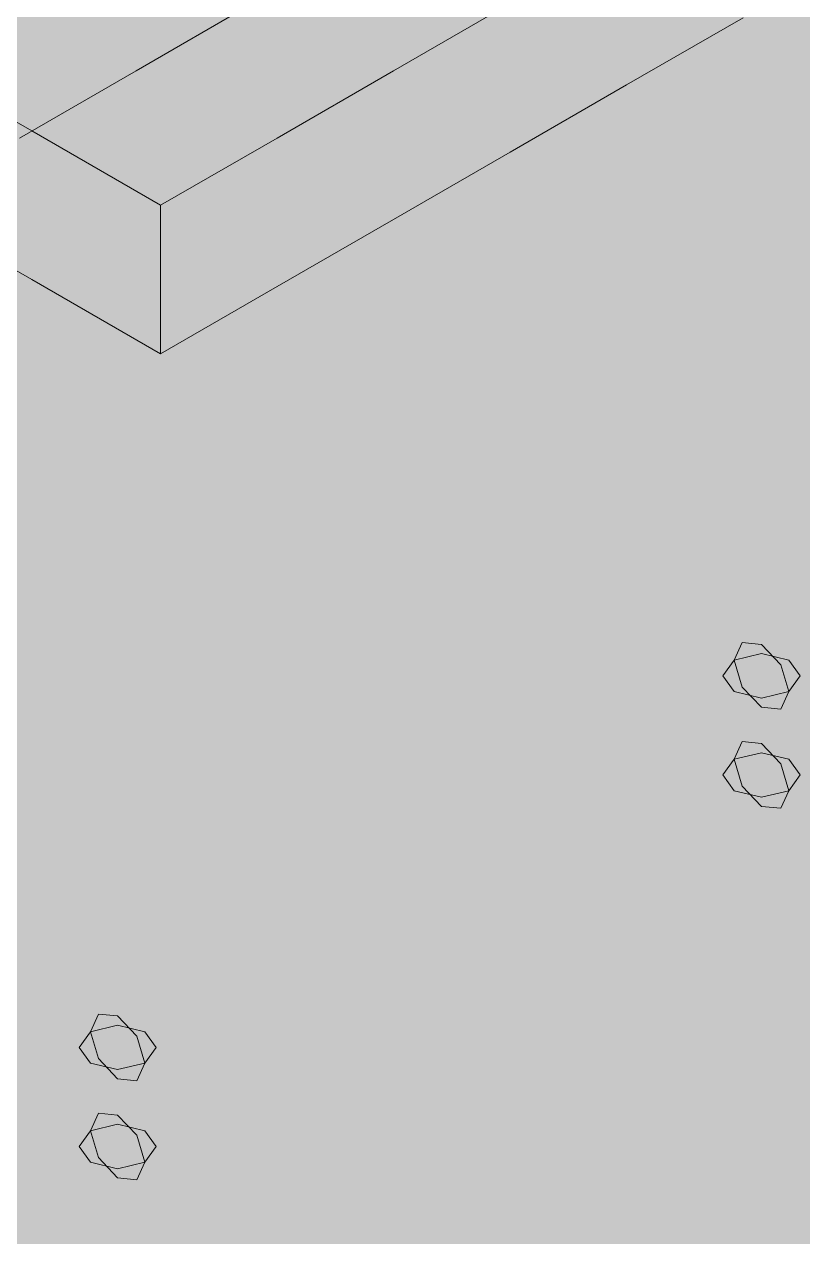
# Model space of a CAD drawing. Header units: metres. Extents: x 349122 to 349453, y 9281252 to 9281971.
# Drawn here: x 349268.038 to 349268.1951, y 9281656.6343 to 9281656.879 of the extents above; entities that cross this region are included whole.
import ezdxf

# ---------------------------------------------------------------- set-up
doc = ezdxf.new("R2010")
doc.units = ezdxf.units.M
doc.header["$LTSCALE"] = 0.25
doc.layers.add('ISO-3D', color=7, linetype='CONTINUOUS', lineweight=13)
doc.layers.add('ISO-3D-ARISTAS', color=250, linetype='CONTINUOUS', lineweight=13)

msp = doc.modelspace()

# ---------------------------------------------------------------- linework, layer by layer
at = {"layer": 'ISO-3D', "true_color": 0x7f7e7a}
for points in [[(349268.08406, 9281656.88321), (349268.06055, 9281656.86964), (349268.08406, 9281656.91321), (349268.06055, 9281656.89964)], [(349268.18304, 9281656.88036), (349268.15953, 9281656.86679), (349268.18304, 9281656.91036), (349268.15953, 9281656.89679)], [(349268.06055, 9281656.86964), (349268.03705, 9281656.85607), (349268.06055, 9281656.89964), (349268.03705, 9281656.88607)], [(349268.15953, 9281656.86679), (349268.13602, 9281656.85321), (349268.15953, 9281656.89679), (349268.13602, 9281656.88321)], [(349268.13602, 9281656.85321), (349268.11252, 9281656.83964), (349268.13602, 9281656.88321), (349268.11252, 9281656.86964)], [(349268.11252, 9281656.83964), (349268.08901, 9281656.82607), (349268.11252, 9281656.86964), (349268.08901, 9281656.85607)], [(349268.08901, 9281656.82607), (349268.0655, 9281656.8125), (349268.08901, 9281656.85607), (349268.0655, 9281656.8425)]]:
    msp.add_solid(points, dxfattribs=at)
at = {"layer": 'ISO-3D', "true_color": 0x9e9c96}
for points in [[(349268.03896, 9281656.88761), (349268.01335, 9281656.87283), (349268.01335, 9281656.90239), (349267.98775, 9281656.88761)], [(349268.09017, 9281656.88761), (349268.06456, 9281656.87283), (349268.06456, 9281656.90239), (349268.03896, 9281656.88761)], [(349268.14137, 9281656.88761), (349268.11577, 9281656.87283), (349268.11577, 9281656.90239), (349268.09017, 9281656.88761)], [(349268.19258, 9281656.88761), (349268.16698, 9281656.87283), (349268.16698, 9281656.90239), (349268.14137, 9281656.88761)], [(349268.24379, 9281656.88761), (349268.21819, 9281656.87283), (349268.21819, 9281656.90239), (349268.19258, 9281656.88761)], [(349268.13355, 9281656.88179), (349268.11004, 9281656.86821), (349268.10757, 9281656.89679), (349268.08406, 9281656.88321)], [(349268.18304, 9281656.88036), (349268.15953, 9281656.86679), (349268.15705, 9281656.89536), (349268.13355, 9281656.88179)], [(349268.18407, 9281656.88262), (349268.16056, 9281656.86905), (349268.15953, 9281656.89679), (349268.13602, 9281656.88321)], [(349268.23211, 9281656.88202), (349268.2086, 9281656.86845), (349268.20757, 9281656.89619), (349268.18407, 9281656.88262)], [(349268.06456, 9281656.87283), (349268.03896, 9281656.85804), (349268.03896, 9281656.88761), (349268.01335, 9281656.87283)], [(349268.11577, 9281656.87283), (349268.09017, 9281656.85804), (349268.09017, 9281656.88761), (349268.06456, 9281656.87283)], [(349268.16698, 9281656.87283), (349268.14137, 9281656.85804), (349268.14137, 9281656.88761), (349268.11577, 9281656.87283)], [(349268.21819, 9281656.87283), (349268.19258, 9281656.85804), (349268.19258, 9281656.88761), (349268.16698, 9281656.87283)], [(349268.11004, 9281656.86821), (349268.08654, 9281656.85464), (349268.08406, 9281656.88321), (349268.06055, 9281656.86964)], [(349268.16056, 9281656.86905), (349268.13705, 9281656.85548), (349268.13602, 9281656.88321), (349268.11252, 9281656.86964)], [(349268.2086, 9281656.86845), (349268.1851, 9281656.85488), (349268.18407, 9281656.88262), (349268.16056, 9281656.86905)], [(349268.15953, 9281656.86679), (349268.13602, 9281656.85321), (349268.13355, 9281656.88179), (349268.11004, 9281656.86821)], [(349268.03896, 9281656.85804), (349268.01335, 9281656.84326), (349268.01335, 9281656.87283), (349267.98775, 9281656.85804)], [(349268.03952, 9281656.8575), (349268.01595, 9281656.84389), (349268.01354, 9281656.8725), (349267.98997, 9281656.85889)], [(349268.09017, 9281656.85804), (349268.06456, 9281656.84326), (349268.06456, 9281656.87283), (349268.03896, 9281656.85804)], [(349268.14137, 9281656.85804), (349268.11577, 9281656.84326), (349268.11577, 9281656.87283), (349268.09017, 9281656.85804)], [(349268.19258, 9281656.85804), (349268.16698, 9281656.84326), (349268.16698, 9281656.87283), (349268.14137, 9281656.85804)], [(349268.24379, 9281656.85804), (349268.21819, 9281656.84326), (349268.21819, 9281656.87283), (349268.19258, 9281656.85804)], [(349268.08654, 9281656.85464), (349268.06303, 9281656.84107), (349268.06055, 9281656.86964), (349268.03705, 9281656.85607)], [(349268.13602, 9281656.85321), (349268.11252, 9281656.83964), (349268.11004, 9281656.86821), (349268.08654, 9281656.85464)], [(349268.13705, 9281656.85548), (349268.11355, 9281656.8419), (349268.11252, 9281656.86964), (349268.08901, 9281656.85607)], [(349268.1851, 9281656.85488), (349268.16159, 9281656.84131), (349268.16056, 9281656.86905), (349268.13705, 9281656.85548)], [(349268.23314, 9281656.85429), (349268.20963, 9281656.84071), (349268.2086, 9281656.86845), (349268.1851, 9281656.85488)], [(349268.06456, 9281656.84326), (349268.03896, 9281656.82848), (349268.03896, 9281656.85804), (349268.01335, 9281656.84326)], [(349268.11577, 9281656.84326), (349268.09017, 9281656.82848), (349268.09017, 9281656.85804), (349268.06456, 9281656.84326)], [(349268.16698, 9281656.84326), (349268.14137, 9281656.82848), (349268.14137, 9281656.85804), (349268.11577, 9281656.84326)], [(349268.21819, 9281656.84326), (349268.19258, 9281656.82848), (349268.19258, 9281656.85804), (349268.16698, 9281656.84326)], [(349268.06303, 9281656.84107), (349268.03952, 9281656.8275), (349268.03705, 9281656.85607), (349268.01354, 9281656.8425)], [(349268.0655, 9281656.8425), (349268.04193, 9281656.82889), (349268.03952, 9281656.8575), (349268.01595, 9281656.84389)], [(349268.11355, 9281656.8419), (349268.09004, 9281656.82833), (349268.08901, 9281656.85607), (349268.0655, 9281656.8425)], [(349268.16159, 9281656.84131), (349268.13808, 9281656.82774), (349268.13705, 9281656.85548), (349268.11355, 9281656.8419)], [(349268.11252, 9281656.83964), (349268.08901, 9281656.82607), (349268.08654, 9281656.85464), (349268.06303, 9281656.84107)], [(349268.20963, 9281656.84071), (349268.18613, 9281656.82714), (349268.1851, 9281656.85488), (349268.16159, 9281656.84131)], [(349268.03896, 9281656.82848), (349268.01335, 9281656.8137), (349268.01335, 9281656.84326), (349267.98775, 9281656.82848)], [(349268.04193, 9281656.82889), (349268.01835, 9281656.81528), (349268.01595, 9281656.84389), (349267.99237, 9281656.83028)], [(349268.09017, 9281656.82848), (349268.06456, 9281656.8137), (349268.06456, 9281656.84326), (349268.03896, 9281656.82848)], [(349268.14137, 9281656.82848), (349268.11577, 9281656.8137), (349268.11577, 9281656.84326), (349268.09017, 9281656.82848)], [(349268.19258, 9281656.82848), (349268.16698, 9281656.8137), (349268.16698, 9281656.84326), (349268.14137, 9281656.82848)], [(349268.24379, 9281656.82848), (349268.21819, 9281656.8137), (349268.21819, 9281656.84326), (349268.19258, 9281656.82848)], [(349268.08901, 9281656.82607), (349268.0655, 9281656.8125), (349268.06303, 9281656.84107), (349268.03952, 9281656.8275)], [(349268.09004, 9281656.82833), (349268.06647, 9281656.81472), (349268.0655, 9281656.8425), (349268.04193, 9281656.82889)], [(349268.13808, 9281656.82774), (349268.11458, 9281656.81417), (349268.11355, 9281656.8419), (349268.09004, 9281656.82833)], [(349268.18613, 9281656.82714), (349268.16262, 9281656.81357), (349268.16159, 9281656.84131), (349268.13808, 9281656.82774)], [(349268.23417, 9281656.82655), (349268.21067, 9281656.81298), (349268.20963, 9281656.84071), (349268.18613, 9281656.82714)], [(349268.06456, 9281656.8137), (349268.03896, 9281656.79891), (349268.03896, 9281656.82848), (349268.01335, 9281656.8137)], [(349268.06647, 9281656.81472), (349268.04289, 9281656.80111), (349268.04193, 9281656.82889), (349268.01835, 9281656.81528)], [(349268.11577, 9281656.8137), (349268.09017, 9281656.79891), (349268.09017, 9281656.82848), (349268.06456, 9281656.8137)], [(349268.16698, 9281656.8137), (349268.14137, 9281656.79891), (349268.14137, 9281656.82848), (349268.11577, 9281656.8137)], [(349268.21819, 9281656.8137), (349268.19258, 9281656.79891), (349268.19258, 9281656.82848), (349268.16698, 9281656.8137)], [(349268.11458, 9281656.81417), (349268.091, 9281656.80056), (349268.09004, 9281656.82833), (349268.06647, 9281656.81472)], [(349268.16262, 9281656.81357), (349268.13912, 9281656.8), (349268.13808, 9281656.82774), (349268.11458, 9281656.81417)], [(349268.21067, 9281656.81298), (349268.18716, 9281656.7994), (349268.18613, 9281656.82714), (349268.16262, 9281656.81357)], [(349268.03896, 9281656.79891), (349268.01335, 9281656.78413), (349268.01335, 9281656.8137), (349267.98775, 9281656.79891)], [(349268.04289, 9281656.80111), (349268.01932, 9281656.7875), (349268.01835, 9281656.81528), (349267.99478, 9281656.80167)], [(349268.09017, 9281656.79891), (349268.06456, 9281656.78413), (349268.06456, 9281656.8137), (349268.03896, 9281656.79891)], [(349268.091, 9281656.80056), (349268.06743, 9281656.78694), (349268.06647, 9281656.81472), (349268.04289, 9281656.80111)], [(349268.14137, 9281656.79891), (349268.11577, 9281656.78413), (349268.11577, 9281656.8137), (349268.09017, 9281656.79891)], [(349268.13912, 9281656.8), (349268.11554, 9281656.78639), (349268.11458, 9281656.81417), (349268.091, 9281656.80056)], [(349268.19258, 9281656.79891), (349268.16698, 9281656.78413), (349268.16698, 9281656.8137), (349268.14137, 9281656.79891)], [(349268.24379, 9281656.79891), (349268.21819, 9281656.78413), (349268.21819, 9281656.8137), (349268.19258, 9281656.79891)], [(349268.18716, 9281656.7994), (349268.16365, 9281656.78583), (349268.16262, 9281656.81357), (349268.13912, 9281656.8)], [(349268.2352, 9281656.79881), (349268.2117, 9281656.78524), (349268.21067, 9281656.81298), (349268.18716, 9281656.7994)], [(349268.06743, 9281656.78694), (349268.04385, 9281656.77333), (349268.04289, 9281656.80111), (349268.01932, 9281656.7875)], [(349268.11554, 9281656.78639), (349268.09197, 9281656.77278), (349268.091, 9281656.80056), (349268.06743, 9281656.78694)], [(349268.16365, 9281656.78583), (349268.14008, 9281656.77222), (349268.13912, 9281656.8), (349268.11554, 9281656.78639)], [(349268.2117, 9281656.78524), (349268.18819, 9281656.77167), (349268.18716, 9281656.7994), (349268.16365, 9281656.78583)], [(349268.06456, 9281656.78413), (349268.03896, 9281656.76935), (349268.03896, 9281656.79891), (349268.01335, 9281656.78413)], [(349268.11577, 9281656.78413), (349268.09017, 9281656.76935), (349268.09017, 9281656.79891), (349268.06456, 9281656.78413)], [(349268.16698, 9281656.78413), (349268.14137, 9281656.76935), (349268.14137, 9281656.79891), (349268.11577, 9281656.78413)], [(349268.21819, 9281656.78413), (349268.19258, 9281656.76935), (349268.19258, 9281656.79891), (349268.16698, 9281656.78413)], [(349268.04385, 9281656.77333), (349268.02028, 9281656.75972), (349268.01932, 9281656.7875), (349267.99574, 9281656.77389)], [(349268.09197, 9281656.77278), (349268.06839, 9281656.75917), (349268.06743, 9281656.78694), (349268.04385, 9281656.77333)], [(349268.14008, 9281656.77222), (349268.1165, 9281656.75861), (349268.11554, 9281656.78639), (349268.09197, 9281656.77278)], [(349268.18819, 9281656.77167), (349268.16462, 9281656.75806), (349268.16365, 9281656.78583), (349268.14008, 9281656.77222)], [(349268.23623, 9281656.77107), (349268.21273, 9281656.7575), (349268.2117, 9281656.78524), (349268.18819, 9281656.77167)], [(349268.03896, 9281656.76935), (349268.01335, 9281656.75457), (349268.01335, 9281656.78413), (349267.98775, 9281656.76935)], [(349268.09017, 9281656.76935), (349268.06456, 9281656.75457), (349268.06456, 9281656.78413), (349268.03896, 9281656.76935)], [(349268.14137, 9281656.76935), (349268.11577, 9281656.75457), (349268.11577, 9281656.78413), (349268.09017, 9281656.76935)], [(349268.19258, 9281656.76935), (349268.16698, 9281656.75457), (349268.16698, 9281656.78413), (349268.14137, 9281656.76935)], [(349268.24379, 9281656.76935), (349268.21819, 9281656.75457), (349268.21819, 9281656.78413), (349268.19258, 9281656.76935)], [(349268.06839, 9281656.75917), (349268.04481, 9281656.74556), (349268.04385, 9281656.77333), (349268.02028, 9281656.75972)], [(349268.1165, 9281656.75861), (349268.09293, 9281656.745), (349268.09197, 9281656.77278), (349268.06839, 9281656.75917)], [(349268.16462, 9281656.75806), (349268.14104, 9281656.74444), (349268.14008, 9281656.77222), (349268.1165, 9281656.75861)], [(349268.21273, 9281656.7575), (349268.18915, 9281656.74389), (349268.18819, 9281656.77167), (349268.16462, 9281656.75806)], [(349268.06456, 9281656.75457), (349268.03896, 9281656.73978), (349268.03896, 9281656.76935), (349268.01335, 9281656.75457)], [(349268.11577, 9281656.75457), (349268.09017, 9281656.73978), (349268.09017, 9281656.76935), (349268.06456, 9281656.75457)], [(349268.16698, 9281656.75457), (349268.14137, 9281656.73978), (349268.14137, 9281656.76935), (349268.11577, 9281656.75457)], [(349268.21819, 9281656.75457), (349268.19258, 9281656.73978), (349268.19258, 9281656.76935), (349268.16698, 9281656.75457)], [(349268.04481, 9281656.74556), (349268.02124, 9281656.73194), (349268.02028, 9281656.75972), (349267.9967, 9281656.74611)], [(349268.09293, 9281656.745), (349268.06935, 9281656.73139), (349268.06839, 9281656.75917), (349268.04481, 9281656.74556)], [(349268.14104, 9281656.74444), (349268.11746, 9281656.73083), (349268.1165, 9281656.75861), (349268.09293, 9281656.745)], [(349268.18915, 9281656.74389), (349268.16558, 9281656.73028), (349268.16462, 9281656.75806), (349268.14104, 9281656.74444)], [(349268.23726, 9281656.74333), (349268.21369, 9281656.72972), (349268.21273, 9281656.7575), (349268.18915, 9281656.74389)], [(349268.03896, 9281656.73978), (349268.01335, 9281656.725), (349268.01335, 9281656.75457), (349267.98775, 9281656.73978)], [(349268.09017, 9281656.73978), (349268.06456, 9281656.725), (349268.06456, 9281656.75457), (349268.03896, 9281656.73978)], [(349268.14137, 9281656.73978), (349268.11577, 9281656.725), (349268.11577, 9281656.75457), (349268.09017, 9281656.73978)], [(349268.19258, 9281656.73978), (349268.16698, 9281656.725), (349268.16698, 9281656.75457), (349268.14137, 9281656.73978)], [(349268.24379, 9281656.73978), (349268.21819, 9281656.725), (349268.21819, 9281656.75457), (349268.19258, 9281656.73978)], [(349268.06935, 9281656.73139), (349268.04578, 9281656.71778), (349268.04481, 9281656.74556), (349268.02124, 9281656.73194)], [(349268.11746, 9281656.73083), (349268.09389, 9281656.71722), (349268.09293, 9281656.745), (349268.06935, 9281656.73139)], [(349268.16558, 9281656.73028), (349268.142, 9281656.71667), (349268.14104, 9281656.74444), (349268.11746, 9281656.73083)], [(349268.21369, 9281656.72972), (349268.19011, 9281656.71611), (349268.18915, 9281656.74389), (349268.16558, 9281656.73028)], [(349268.06456, 9281656.725), (349268.03896, 9281656.71022), (349268.03896, 9281656.73978), (349268.01335, 9281656.725)], [(349268.11577, 9281656.725), (349268.09017, 9281656.71022), (349268.09017, 9281656.73978), (349268.06456, 9281656.725)], [(349268.16698, 9281656.725), (349268.14137, 9281656.71022), (349268.14137, 9281656.73978), (349268.11577, 9281656.725)], [(349268.21819, 9281656.725), (349268.19258, 9281656.71022), (349268.19258, 9281656.73978), (349268.16698, 9281656.725)], [(349268.04578, 9281656.71778), (349268.0222, 9281656.70417), (349268.02124, 9281656.73194), (349267.99766, 9281656.71833)], [(349268.09389, 9281656.71722), (349268.07031, 9281656.70361), (349268.06935, 9281656.73139), (349268.04578, 9281656.71778)], [(349268.142, 9281656.71667), (349268.11843, 9281656.70306), (349268.11746, 9281656.73083), (349268.09389, 9281656.71722)], [(349268.19011, 9281656.71611), (349268.16654, 9281656.7025), (349268.16558, 9281656.73028), (349268.142, 9281656.71667)], [(349268.23823, 9281656.71556), (349268.21465, 9281656.70194), (349268.21369, 9281656.72972), (349268.19011, 9281656.71611)], [(349268.03896, 9281656.71022), (349268.01335, 9281656.69543), (349268.01335, 9281656.725), (349267.98775, 9281656.71022)], [(349268.09017, 9281656.71022), (349268.06456, 9281656.69543), (349268.06456, 9281656.725), (349268.03896, 9281656.71022)], [(349268.14137, 9281656.71022), (349268.11577, 9281656.69543), (349268.11577, 9281656.725), (349268.09017, 9281656.71022)], [(349268.19258, 9281656.71022), (349268.16698, 9281656.69543), (349268.16698, 9281656.725), (349268.14137, 9281656.71022)], [(349268.24379, 9281656.71022), (349268.21819, 9281656.69543), (349268.21819, 9281656.725), (349268.19258, 9281656.71022)], [(349268.07031, 9281656.70361), (349268.04674, 9281656.69), (349268.04578, 9281656.71778), (349268.0222, 9281656.70417)], [(349268.11843, 9281656.70306), (349268.09485, 9281656.68944), (349268.09389, 9281656.71722), (349268.07031, 9281656.70361)], [(349268.16654, 9281656.7025), (349268.14296, 9281656.68889), (349268.142, 9281656.71667), (349268.11843, 9281656.70306)], [(349268.21465, 9281656.70194), (349268.19108, 9281656.68833), (349268.19011, 9281656.71611), (349268.16654, 9281656.7025)], [(349268.06456, 9281656.69543), (349268.03896, 9281656.68065), (349268.03896, 9281656.71022), (349268.01335, 9281656.69543)], [(349268.11577, 9281656.69543), (349268.09017, 9281656.68065), (349268.09017, 9281656.71022), (349268.06456, 9281656.69543)], [(349268.16698, 9281656.69543), (349268.14137, 9281656.68065), (349268.14137, 9281656.71022), (349268.11577, 9281656.69543)], [(349268.21819, 9281656.69543), (349268.19258, 9281656.68065), (349268.19258, 9281656.71022), (349268.16698, 9281656.69543)], [(349268.04674, 9281656.69), (349268.02316, 9281656.67639), (349268.0222, 9281656.70417), (349267.99863, 9281656.69056)], [(349268.09485, 9281656.68944), (349268.07128, 9281656.67583), (349268.07031, 9281656.70361), (349268.04674, 9281656.69)], [(349268.14296, 9281656.68889), (349268.11939, 9281656.67528), (349268.11843, 9281656.70306), (349268.09485, 9281656.68944)], [(349268.19108, 9281656.68833), (349268.1675, 9281656.67472), (349268.16654, 9281656.7025), (349268.14296, 9281656.68889)], [(349268.23919, 9281656.68778), (349268.21561, 9281656.67417), (349268.21465, 9281656.70194), (349268.19108, 9281656.68833)], [(349268.03896, 9281656.68065), (349268.01335, 9281656.66587), (349268.01335, 9281656.69543), (349267.98775, 9281656.68065)], [(349268.09017, 9281656.68065), (349268.06456, 9281656.66587), (349268.06456, 9281656.69543), (349268.03896, 9281656.68065)], [(349268.14137, 9281656.68065), (349268.11577, 9281656.66587), (349268.11577, 9281656.69543), (349268.09017, 9281656.68065)], [(349268.19258, 9281656.68065), (349268.16698, 9281656.66587), (349268.16698, 9281656.69543), (349268.14137, 9281656.68065)], [(349268.24379, 9281656.68065), (349268.21819, 9281656.66587), (349268.21819, 9281656.69543), (349268.19258, 9281656.68065)], [(349268.07128, 9281656.67583), (349268.0477, 9281656.66222), (349268.04674, 9281656.69), (349268.02316, 9281656.67639)], [(349268.11939, 9281656.67528), (349268.09581, 9281656.66167), (349268.09485, 9281656.68944), (349268.07128, 9281656.67583)], [(349268.1675, 9281656.67472), (349268.14393, 9281656.66111), (349268.14296, 9281656.68889), (349268.11939, 9281656.67528)], [(349268.21561, 9281656.67417), (349268.19204, 9281656.66056), (349268.19108, 9281656.68833), (349268.1675, 9281656.67472)], [(349268.06456, 9281656.66587), (349268.03896, 9281656.65109), (349268.03896, 9281656.68065), (349268.01335, 9281656.66587)], [(349268.11577, 9281656.66587), (349268.09017, 9281656.65109), (349268.09017, 9281656.68065), (349268.06456, 9281656.66587)], [(349268.16698, 9281656.66587), (349268.14137, 9281656.65109), (349268.14137, 9281656.68065), (349268.11577, 9281656.66587)], [(349268.21819, 9281656.66587), (349268.19258, 9281656.65109), (349268.19258, 9281656.68065), (349268.16698, 9281656.66587)], [(349268.0477, 9281656.66222), (349268.02413, 9281656.64861), (349268.02316, 9281656.67639), (349267.99959, 9281656.66278)], [(349268.09581, 9281656.66167), (349268.07224, 9281656.64806), (349268.07128, 9281656.67583), (349268.0477, 9281656.66222)], [(349268.14393, 9281656.66111), (349268.12035, 9281656.6475), (349268.11939, 9281656.67528), (349268.09581, 9281656.66167)], [(349268.19204, 9281656.66056), (349268.16846, 9281656.64694), (349268.1675, 9281656.67472), (349268.14393, 9281656.66111)], [(349268.24015, 9281656.66), (349268.21658, 9281656.64639), (349268.21561, 9281656.67417), (349268.19204, 9281656.66056)], [(349268.03896, 9281656.65109), (349268.01335, 9281656.6363), (349268.01335, 9281656.66587), (349267.98775, 9281656.65109)], [(349268.09017, 9281656.65109), (349268.06456, 9281656.6363), (349268.06456, 9281656.66587), (349268.03896, 9281656.65109)], [(349268.14137, 9281656.65109), (349268.11577, 9281656.6363), (349268.11577, 9281656.66587), (349268.09017, 9281656.65109)], [(349268.19258, 9281656.65109), (349268.16698, 9281656.6363), (349268.16698, 9281656.66587), (349268.14137, 9281656.65109)], [(349268.24379, 9281656.65109), (349268.21819, 9281656.6363), (349268.21819, 9281656.66587), (349268.19258, 9281656.65109)], [(349268.07224, 9281656.64806), (349268.04866, 9281656.63444), (349268.0477, 9281656.66222), (349268.02413, 9281656.64861)], [(349268.12035, 9281656.6475), (349268.09678, 9281656.63389), (349268.09581, 9281656.66167), (349268.07224, 9281656.64806)], [(349268.16846, 9281656.64694), (349268.14489, 9281656.63333), (349268.14393, 9281656.66111), (349268.12035, 9281656.6475)], [(349268.21658, 9281656.64639), (349268.193, 9281656.63278), (349268.19204, 9281656.66056), (349268.16846, 9281656.64694)], [(349268.06456, 9281656.6363), (349268.03896, 9281656.62152), (349268.03896, 9281656.65109), (349268.01335, 9281656.6363)], [(349268.11577, 9281656.6363), (349268.09017, 9281656.62152), (349268.09017, 9281656.65109), (349268.06456, 9281656.6363)], [(349268.16698, 9281656.6363), (349268.14137, 9281656.62152), (349268.14137, 9281656.65109), (349268.11577, 9281656.6363)], [(349268.21819, 9281656.6363), (349268.19258, 9281656.62152), (349268.19258, 9281656.65109), (349268.16698, 9281656.6363)], [(349268.04866, 9281656.63444), (349268.02509, 9281656.62083), (349268.02413, 9281656.64861), (349268.00055, 9281656.635)], [(349268.09678, 9281656.63389), (349268.0732, 9281656.62028), (349268.07224, 9281656.64806), (349268.04866, 9281656.63444)], [(349268.14489, 9281656.63333), (349268.12131, 9281656.61972), (349268.12035, 9281656.6475), (349268.09678, 9281656.63389)], [(349268.193, 9281656.63278), (349268.16943, 9281656.61917), (349268.16846, 9281656.64694), (349268.14489, 9281656.63333)], [(349268.24111, 9281656.63222), (349268.21754, 9281656.61861), (349268.21658, 9281656.64639), (349268.193, 9281656.63278)], [(349268.03896, 9281656.62152), (349268.01335, 9281656.60674), (349268.01335, 9281656.6363), (349267.98775, 9281656.62152)], [(349268.09017, 9281656.62152), (349268.06456, 9281656.60674), (349268.06456, 9281656.6363), (349268.03896, 9281656.62152)], [(349268.14137, 9281656.62152), (349268.11577, 9281656.60674), (349268.11577, 9281656.6363), (349268.09017, 9281656.62152)], [(349268.19258, 9281656.62152), (349268.16698, 9281656.60674), (349268.16698, 9281656.6363), (349268.14137, 9281656.62152)], [(349268.24379, 9281656.62152), (349268.21819, 9281656.60674), (349268.21819, 9281656.6363), (349268.19258, 9281656.62152)], [(349268.0732, 9281656.62028), (349268.04963, 9281656.60667), (349268.04866, 9281656.63444), (349268.02509, 9281656.62083)]]:
    msp.add_solid(points, dxfattribs=at)
at = {"layer": 'ISO-3D', "true_color": 0x8e8d88}
for points in [[(349268.03952, 9281656.8275), (349268.01354, 9281656.8425), (349268.03952, 9281656.8575), (349268.01354, 9281656.8725)], [(349268.0655, 9281656.8125), (349268.03952, 9281656.8275), (349268.0655, 9281656.8425), (349268.03952, 9281656.8575)]]:
    msp.add_solid(points, dxfattribs=at)
at = {"layer": 'ISO-3D', "true_color": 0x4b4946}
for points in [[(349268.22455, 9281656.75567), (349268.22616, 9281656.75924), (349268.18125, 9281656.73067), (349268.18286, 9281656.73424)], [(349268.18125, 9281656.75068), (349268.18286, 9281656.75424), (349268.13795, 9281656.72567), (349268.13956, 9281656.72924)], [(349268.23555, 9281656.74932), (349268.23394, 9281656.74576), (349268.19225, 9281656.72432), (349268.19064, 9281656.72076)], [(349268.19225, 9281656.74432), (349268.19064, 9281656.74076), (349268.14894, 9281656.71933), (349268.14733, 9281656.71576)], [(349268.13795, 9281656.72567), (349268.13956, 9281656.72924), (349268.09465, 9281656.70067), (349268.09626, 9281656.70424)], [(349268.14894, 9281656.71933), (349268.14733, 9281656.71576), (349268.10564, 9281656.69433), (349268.10403, 9281656.69076)], [(349268.09465, 9281656.70067), (349268.09626, 9281656.70424), (349268.05134, 9281656.67567), (349268.05295, 9281656.67924)], [(349268.10564, 9281656.69433), (349268.10403, 9281656.69076), (349268.06234, 9281656.66932), (349268.06073, 9281656.66576)], [(349268.05134, 9281656.65567), (349268.05295, 9281656.65924), (349268.00804, 9281656.63067), (349268.00965, 9281656.63424)], [(349268.06234, 9281656.64933), (349268.06073, 9281656.64576), (349268.01904, 9281656.62432), (349268.01743, 9281656.62076)]]:
    msp.add_solid(points, dxfattribs=at)
at = {"layer": 'ISO-3D', "true_color": 0x686560}
for points in [[(349268.22616, 9281656.75924), (349268.23005, 9281656.75885), (349268.18286, 9281656.73424), (349268.18675, 9281656.73385)], [(349268.18286, 9281656.75424), (349268.18675, 9281656.75385), (349268.13956, 9281656.72924), (349268.14345, 9281656.72885)], [(349268.23394, 9281656.74576), (349268.23005, 9281656.74615), (349268.19064, 9281656.72076), (349268.18675, 9281656.72115)], [(349268.19064, 9281656.74076), (349268.18675, 9281656.74115), (349268.14733, 9281656.71576), (349268.14345, 9281656.71615)], [(349268.13956, 9281656.72924), (349268.14345, 9281656.72885), (349268.09626, 9281656.70424), (349268.10014, 9281656.70385)], [(349268.14733, 9281656.71576), (349268.14345, 9281656.71615), (349268.10403, 9281656.69076), (349268.10014, 9281656.69115)], [(349268.09626, 9281656.70424), (349268.10014, 9281656.70385), (349268.05295, 9281656.67924), (349268.05684, 9281656.67885)], [(349268.10403, 9281656.69076), (349268.10014, 9281656.69115), (349268.06073, 9281656.66576), (349268.05684, 9281656.66615)], [(349268.05295, 9281656.65924), (349268.05684, 9281656.65885), (349268.00965, 9281656.63424), (349268.01354, 9281656.63385)], [(349268.06073, 9281656.64576), (349268.05684, 9281656.64615), (349268.01743, 9281656.62076), (349268.01354, 9281656.62115)]]:
    msp.add_solid(points, dxfattribs=at)
at = {"layer": 'ISO-3D', "true_color": 0x77736d}
for points in [[(349268.23005, 9281656.75885), (349268.23394, 9281656.75475), (349268.18675, 9281656.73385), (349268.19064, 9281656.72975)], [(349268.18675, 9281656.75385), (349268.19064, 9281656.74975), (349268.14345, 9281656.72885), (349268.14733, 9281656.72475)], [(349268.23005, 9281656.74615), (349268.22616, 9281656.75025), (349268.18675, 9281656.72115), (349268.18286, 9281656.72525)], [(349268.18675, 9281656.74115), (349268.18286, 9281656.74525), (349268.14345, 9281656.71615), (349268.13956, 9281656.72025)], [(349268.14345, 9281656.72885), (349268.14733, 9281656.72475), (349268.10014, 9281656.70385), (349268.10403, 9281656.69975)], [(349268.14345, 9281656.71615), (349268.13956, 9281656.72025), (349268.10014, 9281656.69115), (349268.09626, 9281656.69525)], [(349268.10014, 9281656.70385), (349268.10403, 9281656.69975), (349268.05684, 9281656.67885), (349268.06073, 9281656.67475)], [(349268.10014, 9281656.69115), (349268.09626, 9281656.69525), (349268.05684, 9281656.66615), (349268.05295, 9281656.67025)], [(349268.05684, 9281656.65885), (349268.06073, 9281656.65475), (349268.01354, 9281656.63385), (349268.01743, 9281656.62975)], [(349268.05684, 9281656.64615), (349268.05295, 9281656.65025), (349268.01354, 9281656.62115), (349268.00965, 9281656.62525)]]:
    msp.add_solid(points, dxfattribs=at)
at = {"layer": 'ISO-3D', "true_color": 0x6b6762}
for points in [[(349268.22616, 9281656.75025), (349268.22455, 9281656.75567), (349268.18286, 9281656.72525), (349268.18125, 9281656.73067)], [(349268.23394, 9281656.75475), (349268.23555, 9281656.74932), (349268.19064, 9281656.72975), (349268.19225, 9281656.72432)], [(349268.18286, 9281656.74525), (349268.18125, 9281656.75068), (349268.13956, 9281656.72025), (349268.13795, 9281656.72567)], [(349268.19064, 9281656.74975), (349268.19225, 9281656.74432), (349268.14733, 9281656.72475), (349268.14894, 9281656.71933)], [(349268.13956, 9281656.72025), (349268.13795, 9281656.72567), (349268.09626, 9281656.69525), (349268.09465, 9281656.70067)], [(349268.14733, 9281656.72475), (349268.14894, 9281656.71933), (349268.10403, 9281656.69975), (349268.10564, 9281656.69433)], [(349268.09626, 9281656.69525), (349268.09465, 9281656.70067), (349268.05295, 9281656.67025), (349268.05134, 9281656.67567)], [(349268.10403, 9281656.69975), (349268.10564, 9281656.69433), (349268.06073, 9281656.67475), (349268.06234, 9281656.66932)], [(349268.05295, 9281656.65025), (349268.05134, 9281656.65567), (349268.00965, 9281656.62525), (349268.00804, 9281656.63067)], [(349268.06073, 9281656.65475), (349268.06234, 9281656.64933), (349268.01743, 9281656.62975), (349268.01904, 9281656.62432)]]:
    msp.add_solid(points, dxfattribs=at)
at = {"layer": 'ISO-3D', "true_color": 0x67645f}
for points in [[(349268.18675, 9281656.7475), (349268.18125, 9281656.75068), (349268.18286, 9281656.75424)], [(349268.18675, 9281656.7475), (349268.18286, 9281656.75424), (349268.18675, 9281656.75385)], [(349268.18675, 9281656.7475), (349268.18675, 9281656.75385), (349268.19064, 9281656.74975)], [(349268.18675, 9281656.7475), (349268.18286, 9281656.74525), (349268.18125, 9281656.75068)], [(349268.18675, 9281656.7475), (349268.19064, 9281656.74975), (349268.19225, 9281656.74432)], [(349268.18675, 9281656.7475), (349268.18675, 9281656.74115), (349268.18286, 9281656.74525)], [(349268.18675, 9281656.7475), (349268.19064, 9281656.74076), (349268.18675, 9281656.74115)], [(349268.18675, 9281656.7475), (349268.19225, 9281656.74432), (349268.19064, 9281656.74076)], [(349268.18675, 9281656.7275), (349268.18125, 9281656.73067), (349268.18286, 9281656.73424)], [(349268.18675, 9281656.7275), (349268.18286, 9281656.73424), (349268.18675, 9281656.73385)], [(349268.18675, 9281656.7275), (349268.18675, 9281656.73385), (349268.19064, 9281656.72975)], [(349268.18675, 9281656.7275), (349268.18286, 9281656.72525), (349268.18125, 9281656.73067)], [(349268.18675, 9281656.7275), (349268.19064, 9281656.72975), (349268.19225, 9281656.72432)], [(349268.18675, 9281656.7275), (349268.18675, 9281656.72115), (349268.18286, 9281656.72525)], [(349268.18675, 9281656.7275), (349268.19064, 9281656.72076), (349268.18675, 9281656.72115)], [(349268.18675, 9281656.7275), (349268.19225, 9281656.72432), (349268.19064, 9281656.72076)], [(349268.05684, 9281656.6725), (349268.05134, 9281656.67567), (349268.05295, 9281656.67924)], [(349268.05684, 9281656.6725), (349268.05295, 9281656.67924), (349268.05684, 9281656.67885)], [(349268.05684, 9281656.6725), (349268.05684, 9281656.67885), (349268.06073, 9281656.67475)], [(349268.05684, 9281656.6725), (349268.05295, 9281656.67025), (349268.05134, 9281656.67567)], [(349268.05684, 9281656.6725), (349268.06073, 9281656.67475), (349268.06234, 9281656.66932)], [(349268.05684, 9281656.6725), (349268.05684, 9281656.66615), (349268.05295, 9281656.67025)], [(349268.05684, 9281656.6725), (349268.06073, 9281656.66576), (349268.05684, 9281656.66615)], [(349268.05684, 9281656.6725), (349268.06234, 9281656.66932), (349268.06073, 9281656.66576)], [(349268.05684, 9281656.6525), (349268.05134, 9281656.65567), (349268.05295, 9281656.65924)], [(349268.05684, 9281656.6525), (349268.05295, 9281656.65924), (349268.05684, 9281656.65885)], [(349268.05684, 9281656.6525), (349268.05684, 9281656.65885), (349268.06073, 9281656.65475)], [(349268.05684, 9281656.6525), (349268.05295, 9281656.65025), (349268.05134, 9281656.65567)], [(349268.05684, 9281656.6525), (349268.06073, 9281656.65475), (349268.06234, 9281656.64933)], [(349268.05684, 9281656.6525), (349268.05684, 9281656.64615), (349268.05295, 9281656.65025)], [(349268.05684, 9281656.6525), (349268.06073, 9281656.64576), (349268.05684, 9281656.64615)], [(349268.05684, 9281656.6525), (349268.06234, 9281656.64933), (349268.06073, 9281656.64576)]]:
    msp.add_solid(points, dxfattribs=at)
at = {"layer": 'ISO-3D', "true_color": 0x504d4a}
for points in [[(349268.17897, 9281656.7275), (349268.18125, 9281656.73067), (349268.17897, 9281656.7475), (349268.18125, 9281656.75068)], [(349268.19452, 9281656.7275), (349268.19225, 9281656.72432), (349268.19452, 9281656.7475), (349268.19225, 9281656.74432)], [(349268.05134, 9281656.67567), (349268.04907, 9281656.6725), (349268.05134, 9281656.65567), (349268.04907, 9281656.6525)], [(349268.06234, 9281656.66932), (349268.06462, 9281656.6725), (349268.06234, 9281656.64933), (349268.06462, 9281656.6525)]]:
    msp.add_solid(points, dxfattribs=at)
at = {"layer": 'ISO-3D', "true_color": 0x736f6a}
for points in [[(349268.18675, 9281656.7475), (349268.17897, 9281656.7475), (349268.18125, 9281656.75068)], [(349268.18675, 9281656.7475), (349268.18125, 9281656.75068), (349268.18675, 9281656.75199)], [(349268.18675, 9281656.7475), (349268.18675, 9281656.75199), (349268.19225, 9281656.75068)], [(349268.18675, 9281656.7475), (349268.19225, 9281656.75068), (349268.19452, 9281656.7475)], [(349268.18675, 9281656.7475), (349268.18125, 9281656.74432), (349268.17897, 9281656.7475)], [(349268.18675, 9281656.7475), (349268.18675, 9281656.74301), (349268.18125, 9281656.74432)], [(349268.18675, 9281656.7475), (349268.19452, 9281656.7475), (349268.19225, 9281656.74432)], [(349268.18675, 9281656.7475), (349268.19225, 9281656.74432), (349268.18675, 9281656.74301)], [(349268.18675, 9281656.7275), (349268.17897, 9281656.7275), (349268.18125, 9281656.73067)], [(349268.18675, 9281656.7275), (349268.18125, 9281656.73067), (349268.18675, 9281656.73199)], [(349268.18675, 9281656.7275), (349268.18675, 9281656.73199), (349268.19225, 9281656.73067)], [(349268.18675, 9281656.7275), (349268.19225, 9281656.73067), (349268.19452, 9281656.7275)], [(349268.18675, 9281656.7275), (349268.18125, 9281656.72432), (349268.17897, 9281656.7275)], [(349268.18675, 9281656.7275), (349268.18675, 9281656.72301), (349268.18125, 9281656.72432)], [(349268.18675, 9281656.7275), (349268.19452, 9281656.7275), (349268.19225, 9281656.72432)], [(349268.18675, 9281656.7275), (349268.19225, 9281656.72432), (349268.18675, 9281656.72301)], [(349268.05684, 9281656.6725), (349268.05684, 9281656.67699), (349268.05134, 9281656.67567)], [(349268.05684, 9281656.6725), (349268.06234, 9281656.67567), (349268.05684, 9281656.67699)], [(349268.05684, 9281656.6725), (349268.05134, 9281656.67567), (349268.04907, 9281656.6725)], [(349268.05684, 9281656.6725), (349268.06462, 9281656.6725), (349268.06234, 9281656.67567)], [(349268.05684, 9281656.6725), (349268.04907, 9281656.6725), (349268.05134, 9281656.66932)], [(349268.05684, 9281656.6725), (349268.05134, 9281656.66932), (349268.05684, 9281656.66801)], [(349268.05684, 9281656.6725), (349268.06234, 9281656.66932), (349268.06462, 9281656.6725)], [(349268.05684, 9281656.6725), (349268.05684, 9281656.66801), (349268.06234, 9281656.66932)], [(349268.05684, 9281656.6525), (349268.05134, 9281656.65567), (349268.04907, 9281656.6525)], [(349268.05684, 9281656.6525), (349268.05684, 9281656.65699), (349268.05134, 9281656.65567)], [(349268.05684, 9281656.6525), (349268.06234, 9281656.65567), (349268.05684, 9281656.65699)], [(349268.05684, 9281656.6525), (349268.06462, 9281656.6525), (349268.06234, 9281656.65567)], [(349268.05684, 9281656.6525), (349268.04907, 9281656.6525), (349268.05134, 9281656.64933)], [(349268.05684, 9281656.6525), (349268.05134, 9281656.64933), (349268.05684, 9281656.64801)], [(349268.05684, 9281656.6525), (349268.06234, 9281656.64933), (349268.06462, 9281656.6525)], [(349268.05684, 9281656.6525), (349268.05684, 9281656.64801), (349268.06234, 9281656.64933)]]:
    msp.add_solid(points, dxfattribs=at)
at = {"layer": 'ISO-3D', "true_color": 0x66635e}
for points in [[(349268.18125, 9281656.73067), (349268.18675, 9281656.73199), (349268.18125, 9281656.75068), (349268.18675, 9281656.75199)], [(349268.19225, 9281656.72432), (349268.18675, 9281656.72301), (349268.19225, 9281656.74432), (349268.18675, 9281656.74301)], [(349268.05684, 9281656.67699), (349268.05134, 9281656.67567), (349268.05684, 9281656.65699), (349268.05134, 9281656.65567)], [(349268.05684, 9281656.66801), (349268.06234, 9281656.66932), (349268.05684, 9281656.64801), (349268.06234, 9281656.64933)]]:
    msp.add_solid(points, dxfattribs=at)
at = {"layer": 'ISO-3D', "true_color": 0x6c6964}
for points in [[(349268.18675, 9281656.73199), (349268.19225, 9281656.73067), (349268.18675, 9281656.75199), (349268.19225, 9281656.75068)], [(349268.18675, 9281656.72301), (349268.18125, 9281656.72432), (349268.18675, 9281656.74301), (349268.18125, 9281656.74432)], [(349268.06234, 9281656.67567), (349268.05684, 9281656.67699), (349268.06234, 9281656.65567), (349268.05684, 9281656.65699)], [(349268.05134, 9281656.66932), (349268.05684, 9281656.66801), (349268.05134, 9281656.64933), (349268.05684, 9281656.64801)]]:
    msp.add_solid(points, dxfattribs=at)
at = {"layer": 'ISO-3D', "true_color": 0x5e5b56}
for points in [[(349268.19225, 9281656.73067), (349268.19452, 9281656.7275), (349268.19225, 9281656.75068), (349268.19452, 9281656.7475)], [(349268.18125, 9281656.72432), (349268.17897, 9281656.7275), (349268.18125, 9281656.74432), (349268.17897, 9281656.7475)], [(349268.06462, 9281656.6725), (349268.06234, 9281656.67567), (349268.06462, 9281656.6525), (349268.06234, 9281656.65567)], [(349268.04907, 9281656.6725), (349268.05134, 9281656.66932), (349268.04907, 9281656.6525), (349268.05134, 9281656.64933)]]:
    msp.add_solid(points, dxfattribs=at)
at = {"layer": 'ISO-3D', "true_color": 0x513422}
for points in [[(349268.21693, 9281656.66969), (349268.21814, 9281656.67236), (349268.17563, 9281656.64584), (349268.17684, 9281656.64851)], [(349268.22518, 9281656.66493), (349268.22397, 9281656.66226), (349268.18388, 9281656.64108), (349268.18267, 9281656.63841)], [(349268.17563, 9281656.64584), (349268.17684, 9281656.64851), (349268.13432, 9281656.622), (349268.13553, 9281656.62467)], [(349268.18388, 9281656.64108), (349268.18267, 9281656.63841), (349268.14257, 9281656.61723), (349268.14137, 9281656.61456)]]:
    msp.add_solid(points, dxfattribs=at)
at = {"layer": 'ISO-3D', "true_color": 0x70482f}
for points in [[(349268.21814, 9281656.67236), (349268.22105, 9281656.67207), (349268.17684, 9281656.64851), (349268.17975, 9281656.64822)], [(349268.22397, 9281656.66226), (349268.22105, 9281656.66255), (349268.18267, 9281656.63841), (349268.17975, 9281656.6387)], [(349268.17684, 9281656.64851), (349268.17975, 9281656.64822), (349268.13553, 9281656.62467), (349268.13845, 9281656.62438)], [(349268.18267, 9281656.63841), (349268.17975, 9281656.6387), (349268.14137, 9281656.61456), (349268.13845, 9281656.61485)]]:
    msp.add_solid(points, dxfattribs=at)
at = {"layer": 'ISO-3D', "true_color": 0x805135}
for points in [[(349268.22105, 9281656.67207), (349268.22397, 9281656.66899), (349268.17975, 9281656.64822), (349268.18267, 9281656.64515)], [(349268.22105, 9281656.66255), (349268.21814, 9281656.66562), (349268.17975, 9281656.6387), (349268.17684, 9281656.64178)], [(349268.17975, 9281656.64822), (349268.18267, 9281656.64515), (349268.13845, 9281656.62438), (349268.14137, 9281656.6213)], [(349268.17975, 9281656.6387), (349268.17684, 9281656.64178), (349268.13845, 9281656.61485), (349268.13553, 9281656.61793)]]:
    msp.add_solid(points, dxfattribs=at)
at = {"layer": 'ISO-3D', "true_color": 0x734930}
for points in [[(349268.21814, 9281656.66562), (349268.21693, 9281656.66969), (349268.17684, 9281656.64178), (349268.17563, 9281656.64584)], [(349268.22397, 9281656.66899), (349268.22518, 9281656.66493), (349268.18267, 9281656.64515), (349268.18388, 9281656.64108)], [(349268.17684, 9281656.64178), (349268.17563, 9281656.64584), (349268.13553, 9281656.61793), (349268.13432, 9281656.622)], [(349268.18267, 9281656.64515), (349268.18388, 9281656.64108), (349268.14137, 9281656.6213), (349268.14257, 9281656.61723)]]:
    msp.add_solid(points, dxfattribs=at)
at = {"layer": 'ISO-3D-ARISTAS', "color": 250}
for p, q in [((349268.08406, 9281656.88321), (349268.06055, 9281656.86964)), ((349268.06055, 9281656.86964), (349268.08406, 9281656.88321)), ((349268.11252, 9281656.86964), (349268.13602, 9281656.88321)), ((349268.11252, 9281656.86964), (349268.13602, 9281656.88321)), ((349268.18304, 9281656.88036), (349268.15953, 9281656.86679)), ((349268.18304, 9281656.88036), (349268.15953, 9281656.86679)), ((349268.01354, 9281656.8725), (349268.03952, 9281656.8575)), ((349268.01354, 9281656.8725), (349268.03952, 9281656.8575)), ((349268.06055, 9281656.86964), (349268.03705, 9281656.85607)), ((349268.03705, 9281656.85607), (349268.06055, 9281656.86964)), ((349268.08901, 9281656.85607), (349268.11252, 9281656.86964)), ((349268.08901, 9281656.85607), (349268.11252, 9281656.86964)), ((349268.15953, 9281656.86679), (349268.13602, 9281656.85321)), ((349268.15953, 9281656.86679), (349268.13602, 9281656.85321)), ((349268.03952, 9281656.8575), (349268.0655, 9281656.8425)), ((349268.03952, 9281656.8575), (349268.0655, 9281656.8425)), ((349268.0655, 9281656.8425), (349268.08901, 9281656.85607)), ((349268.0655, 9281656.8425), (349268.08901, 9281656.85607)), ((349268.13602, 9281656.85321), (349268.11252, 9281656.83964)), ((349268.13602, 9281656.85321), (349268.11252, 9281656.83964)), ((349268.03952, 9281656.8275), (349268.01354, 9281656.8425)), ((349268.03952, 9281656.8275), (349268.01354, 9281656.8425)), ((349268.0655, 9281656.8425), (349268.0655, 9281656.8125)), ((349268.0655, 9281656.8125), (349268.0655, 9281656.8425)), ((349268.11252, 9281656.83964), (349268.08901, 9281656.82607)), ((349268.11252, 9281656.83964), (349268.08901, 9281656.82607)), ((349268.0655, 9281656.8125), (349268.03952, 9281656.8275)), ((349268.0655, 9281656.8125), (349268.03952, 9281656.8275)), ((349268.08901, 9281656.82607), (349268.0655, 9281656.8125)), ((349268.08901, 9281656.82607), (349268.0655, 9281656.8125)), ((349268.18125, 9281656.75068), (349268.18286, 9281656.75424)), ((349268.18125, 9281656.75068), (349268.18286, 9281656.75424)), ((349268.18286, 9281656.75424), (349268.18675, 9281656.75385)), ((349268.18286, 9281656.75424), (349268.18675, 9281656.75385)), ((349268.18675, 9281656.75385), (349268.19064, 9281656.74975)), ((349268.18675, 9281656.75385), (349268.19064, 9281656.74975)), ((349268.18125, 9281656.75068), (349268.17897, 9281656.7475)), ((349268.17897, 9281656.7475), (349268.18125, 9281656.75068)), ((349268.18675, 9281656.75199), (349268.18125, 9281656.75068)), ((349268.18125, 9281656.75068), (349268.18675, 9281656.75199)), ((349268.18286, 9281656.74525), (349268.18125, 9281656.75068)), ((349268.18286, 9281656.74525), (349268.18125, 9281656.75068)), ((349268.19225, 9281656.75068), (349268.18675, 9281656.75199)), ((349268.18675, 9281656.75199), (349268.19225, 9281656.75068)), ((349268.19452, 9281656.7475), (349268.19225, 9281656.75068)), ((349268.19225, 9281656.75068), (349268.19452, 9281656.7475)), ((349268.19064, 9281656.74975), (349268.19225, 9281656.74432)), ((349268.19064, 9281656.74975), (349268.19225, 9281656.74432)), ((349268.17897, 9281656.7475), (349268.18125, 9281656.74432)), ((349268.18125, 9281656.74432), (349268.17897, 9281656.7475)), ((349268.18675, 9281656.74115), (349268.18286, 9281656.74525)), ((349268.18675, 9281656.74115), (349268.18286, 9281656.74525)), ((349268.19225, 9281656.74432), (349268.19452, 9281656.7475)), ((349268.19452, 9281656.7475), (349268.19225, 9281656.74432)), ((349268.18125, 9281656.74432), (349268.18675, 9281656.74301)), ((349268.18675, 9281656.74301), (349268.18125, 9281656.74432)), ((349268.18675, 9281656.74301), (349268.19225, 9281656.74432)), ((349268.19225, 9281656.74432), (349268.18675, 9281656.74301)), ((349268.19225, 9281656.74432), (349268.19064, 9281656.74076)), ((349268.19225, 9281656.74432), (349268.19064, 9281656.74076)), ((349268.19064, 9281656.74076), (349268.18675, 9281656.74115)), ((349268.19064, 9281656.74076), (349268.18675, 9281656.74115)), ((349268.18286, 9281656.73424), (349268.18125, 9281656.73067)), ((349268.18125, 9281656.73067), (349268.18286, 9281656.73424)), ((349268.18675, 9281656.73385), (349268.18286, 9281656.73424)), ((349268.18286, 9281656.73424), (349268.18675, 9281656.73385)), ((349268.19064, 9281656.72975), (349268.18675, 9281656.73385)), ((349268.18675, 9281656.73385), (349268.19064, 9281656.72975)), ((349268.17897, 9281656.7275), (349268.18125, 9281656.73067)), ((349268.17897, 9281656.7275), (349268.18125, 9281656.73067)), ((349268.18125, 9281656.73067), (349268.18675, 9281656.73199)), ((349268.18125, 9281656.73067), (349268.18675, 9281656.73199)), ((349268.18125, 9281656.73067), (349268.18286, 9281656.72525)), ((349268.18286, 9281656.72525), (349268.18125, 9281656.73067)), ((349268.18675, 9281656.73199), (349268.19225, 9281656.73067)), ((349268.18675, 9281656.73199), (349268.19225, 9281656.73067)), ((349268.19225, 9281656.73067), (349268.19452, 9281656.7275)), ((349268.19225, 9281656.73067), (349268.19452, 9281656.7275)), ((349268.19225, 9281656.72432), (349268.19064, 9281656.72975)), ((349268.19064, 9281656.72975), (349268.19225, 9281656.72432)), ((349268.18125, 9281656.72432), (349268.17897, 9281656.7275)), ((349268.18125, 9281656.72432), (349268.17897, 9281656.7275)), ((349268.19452, 9281656.7275), (349268.19225, 9281656.72432)), ((349268.19452, 9281656.7275), (349268.19225, 9281656.72432)), ((349268.18675, 9281656.72301), (349268.18125, 9281656.72432)), ((349268.18675, 9281656.72301), (349268.18125, 9281656.72432)), ((349268.18286, 9281656.72525), (349268.18675, 9281656.72115)), ((349268.18675, 9281656.72115), (349268.18286, 9281656.72525)), ((349268.19225, 9281656.72432), (349268.18675, 9281656.72301)), ((349268.19225, 9281656.72432), (349268.18675, 9281656.72301)), ((349268.19064, 9281656.72076), (349268.19225, 9281656.72432)), ((349268.19225, 9281656.72432), (349268.19064, 9281656.72076)), ((349268.18675, 9281656.72115), (349268.19064, 9281656.72076)), ((349268.19064, 9281656.72076), (349268.18675, 9281656.72115)), ((349268.05295, 9281656.67924), (349268.05134, 9281656.67567)), ((349268.05134, 9281656.67567), (349268.05295, 9281656.67924)), ((349268.05684, 9281656.67885), (349268.05295, 9281656.67924)), ((349268.05295, 9281656.67924), (349268.05684, 9281656.67885)), ((349268.05684, 9281656.67699), (349268.05134, 9281656.67567)), ((349268.05684, 9281656.67699), (349268.05134, 9281656.67567)), ((349268.06073, 9281656.67475), (349268.05684, 9281656.67885)), ((349268.05684, 9281656.67885), (349268.06073, 9281656.67475)), ((349268.06234, 9281656.67567), (349268.05684, 9281656.67699)), ((349268.06234, 9281656.67567), (349268.05684, 9281656.67699)), ((349268.05134, 9281656.67567), (349268.04907, 9281656.6725)), ((349268.05134, 9281656.67567), (349268.04907, 9281656.6725)), ((349268.05134, 9281656.67567), (349268.05295, 9281656.67025)), ((349268.05295, 9281656.67025), (349268.05134, 9281656.67567)), ((349268.06234, 9281656.66932), (349268.06073, 9281656.67475)), ((349268.06073, 9281656.67475), (349268.06234, 9281656.66932)), ((349268.06462, 9281656.6725), (349268.06234, 9281656.67567)), ((349268.06462, 9281656.6725), (349268.06234, 9281656.67567)), ((349268.04907, 9281656.6725), (349268.05134, 9281656.66932)), ((349268.04907, 9281656.6725), (349268.05134, 9281656.66932)), ((349268.06234, 9281656.66932), (349268.06462, 9281656.6725)), ((349268.06234, 9281656.66932), (349268.06462, 9281656.6725)), ((349268.05134, 9281656.66932), (349268.05684, 9281656.66801)), ((349268.05134, 9281656.66932), (349268.05684, 9281656.66801)), ((349268.05295, 9281656.67025), (349268.05684, 9281656.66615)), ((349268.05684, 9281656.66615), (349268.05295, 9281656.67025)), ((349268.05684, 9281656.66801), (349268.06234, 9281656.66932)), ((349268.05684, 9281656.66801), (349268.06234, 9281656.66932)), ((349268.06073, 9281656.66576), (349268.06234, 9281656.66932)), ((349268.06234, 9281656.66932), (349268.06073, 9281656.66576)), ((349268.05684, 9281656.66615), (349268.06073, 9281656.66576)), ((349268.06073, 9281656.66576), (349268.05684, 9281656.66615)), ((349268.05134, 9281656.65567), (349268.05295, 9281656.65924)), ((349268.05134, 9281656.65567), (349268.05295, 9281656.65924)), ((349268.05295, 9281656.65924), (349268.05684, 9281656.65885)), ((349268.05295, 9281656.65924), (349268.05684, 9281656.65885)), ((349268.05684, 9281656.65885), (349268.06073, 9281656.65475)), ((349268.05684, 9281656.65885), (349268.06073, 9281656.65475)), ((349268.05134, 9281656.65567), (349268.04907, 9281656.6525)), ((349268.04907, 9281656.6525), (349268.05134, 9281656.65567)), ((349268.05684, 9281656.65699), (349268.05134, 9281656.65567)), ((349268.05134, 9281656.65567), (349268.05684, 9281656.65699)), ((349268.05295, 9281656.65025), (349268.05134, 9281656.65567)), ((349268.05295, 9281656.65025), (349268.05134, 9281656.65567)), ((349268.06234, 9281656.65567), (349268.05684, 9281656.65699)), ((349268.05684, 9281656.65699), (349268.06234, 9281656.65567)), ((349268.06073, 9281656.65475), (349268.06234, 9281656.64933)), ((349268.06073, 9281656.65475), (349268.06234, 9281656.64933)), ((349268.06462, 9281656.6525), (349268.06234, 9281656.65567)), ((349268.06234, 9281656.65567), (349268.06462, 9281656.6525)), ((349268.04907, 9281656.6525), (349268.05134, 9281656.64933)), ((349268.05134, 9281656.64933), (349268.04907, 9281656.6525)), ((349268.06234, 9281656.64933), (349268.06462, 9281656.6525)), ((349268.06462, 9281656.6525), (349268.06234, 9281656.64933)), ((349268.05684, 9281656.64615), (349268.05295, 9281656.65025)), ((349268.05684, 9281656.64615), (349268.05295, 9281656.65025)), ((349268.05134, 9281656.64933), (349268.05684, 9281656.64801)), ((349268.05684, 9281656.64801), (349268.05134, 9281656.64933)), ((349268.05684, 9281656.64801), (349268.06234, 9281656.64933)), ((349268.06234, 9281656.64933), (349268.05684, 9281656.64801)), ((349268.06234, 9281656.64933), (349268.06073, 9281656.64576)), ((349268.06234, 9281656.64933), (349268.06073, 9281656.64576)), ((349268.06073, 9281656.64576), (349268.05684, 9281656.64615)), ((349268.06073, 9281656.64576), (349268.05684, 9281656.64615))]:
    msp.add_line(p, q, dxfattribs=at)

doc.saveas('drawing.dxf')
